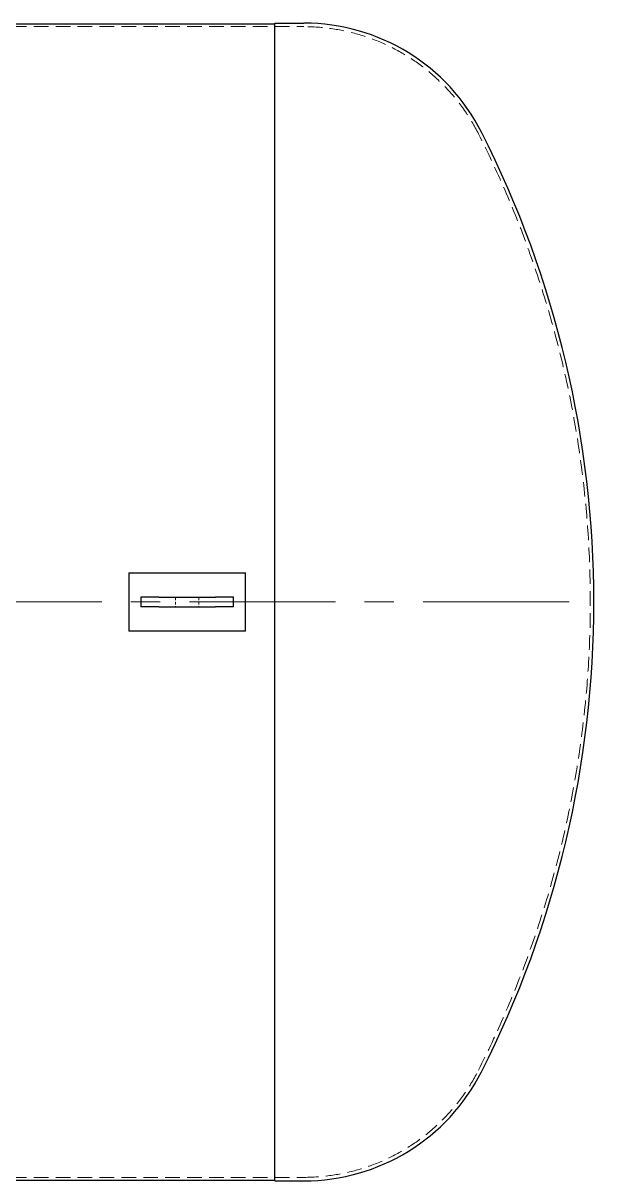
# Model space of a CAD drawing. Header units: millimetres. Extents: x -46397 to 283259, y -8690 to 23983.
# Drawn here: x 124851 to 125828, y -691 to 1291 of the extents above; entities that cross this region are included whole.
import ezdxf

# ---------------------------------------------------------------- set-up
doc = ezdxf.new("R2010")
doc.units = ezdxf.units.MM
for name, pattern in [('CENTER', [2, 1.25, -0.25, 0.25, -0.25]), ('HIDDEN', [0.375, 0.25, -0.125]), ('HIDDENX2', [0.75, 0.5, -0.25])]:
    doc.linetypes.add(name, pattern=pattern)
for name, color, linetype, lineweight in [('CHUAN NET KHUAT', 4, 'HIDDEN', 0), ('DUONGCHINH', 7, 'Continuous', 25), ('DUONGTAM', 1, 'CENTER', 0)]:
    doc.layers.add(name, color=color, linetype=linetype, lineweight=lineweight)
doc.layers.add('flashshoot', color=7, linetype='Continuous')

# ---------------------------------------------------------------- blocks, each defined once
blk = doc.blocks.new('A$Cda035db7')
at = {"layer": 'CHUAN NET KHUAT', "color": 3, "ltscale": 100}
for p, q in [((-985, 3000), (-985, 3050)), ((985, 3000), (985, 3050)), ((-985, 1500), (-985, 3000)), ((985, 1500), (985, 3000))]:
    blk.add_line(p, q, dxfattribs=at)
for centre, radius, start, end in [((0, 1767.2), 1773, 63.1244, 116.8756), ((-650.1, 3050), 334.9, 116.8756, 180), ((650.1, 3050), 334.9, 0, 63.1244)]:
    blk.add_arc(centre, radius, start, end, dxfattribs=at)
at = {"layer": 'DUONGCHINH', "color": 2, "ltscale": 10}
for p, q in [((-991, 3000), (-991, 3050)), ((991, 3000), (991, 3050)), ((0, 3000), (-991, 3000)), ((-990, 1500), (-990, 3000)), ((991, 3000), (0, 3000)), ((990, 1500), (990, 3000))]:
    blk.add_line(p, q, dxfattribs=at)
for centre, radius, start, end in [((0, 1767.2), 1779, 63.1244, 116.8756), ((-650.1, 3050), 340.9, 116.8756, 180), ((650.1, 3050), 340.9, 0, 63.1244)]:
    blk.add_arc(centre, radius, start, end, dxfattribs=at)
at = {"layer": 'DUONGTAM', "ltscale": 200}
blk.add_line((0, -3546.2), (0, 3546.2), dxfattribs=at)
blk = doc.blocks.new('A$Cf01baf33')
at = {"color": 4, "linetype": 'HIDDENX2', "lineweight": 0, "ltscale": 10}
for p, q in [((-8, 2870), (8, 2870)), ((-8, 2830), (8, 2830))]:
    blk.add_line(p, q, dxfattribs=at)
at = {"layer": 'DUONGCHINH'}
for p, q in [((-50, 2750), (-50, 2950)), ((50, 2950), (-50, 2950)), ((50, 2950), (50, 2750)), ((-8, 2929.4), (-8, 2898.6)), ((8, 2929.4), (8, 2898.6)), ((-8, 2801.4), (-8, 2898.6)), ((8, 2801.4), (8, 2898.6)), ((-8, 2801.4), (-8, 2770.6)), ((8, 2801.4), (8, 2770.6)), ((-50, 2750), (50, 2750))]:
    blk.add_line(p, q, dxfattribs=at)
at = {"layer": 'DUONGCHINH', "extrusion": (-2.52163e-16, -1.42976e-15, -1)}
blk.add_ellipse((0, 3167.9), major_axis=(-1002.5, 0), ratio=0.237949, start_param=-1.578776, end_param=-1.562816, dxfattribs=at)
at = {"layer": 'DUONGCHINH', "extrusion": (-2.52163e-16, -1.42687e-15, -1)}
blk.add_ellipse((0, 2531.6), major_axis=(1002.5, 0), ratio=0.238431, start_param=-1.578776, end_param=-1.562816, dxfattribs=at)

msp = doc.modelspace()

# ---------------------------------------------------------------- block references
at = {"layer": 'flashshoot', "rotation": 270}
for name in ['A$Cda035db7', 'A$Cf01baf33']:
    msp.add_blockref(name, (122281.61, 299.65, -1.5), dxfattribs=at)

doc.saveas('drawing.dxf')
